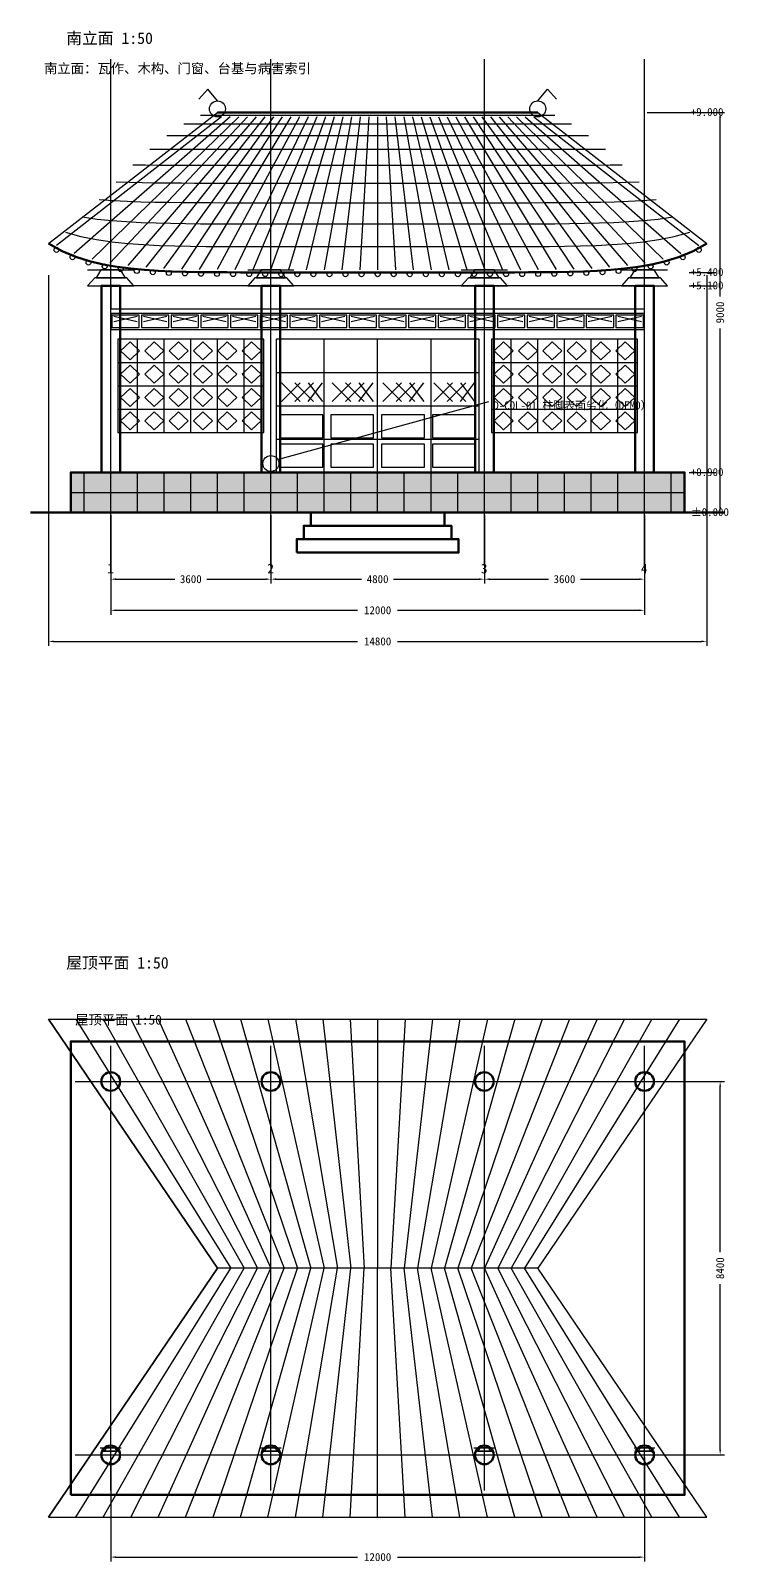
# Model space of a CAD drawing. Header units: millimetres. Extents: x -7800 to 43700, y -23618 to 10840.
# Drawn here: x -7800 to 7884, y -23618 to 10840 of the extents above; entities that cross this region are included whole.
import ezdxf

# ---------------------------------------------------------------- set-up
doc = ezdxf.new("R2010")
doc.units = ezdxf.units.MM
for name, color, linetype, lineweight in [('A-AXIS', 8, 'Continuous', 25), ('A-CUT', 1, 'Continuous', 50), ('A-DAMAGE', 1, 'Continuous', 25), ('A-DIM', 3, 'Continuous', 25), ('A-HATCH', 9, 'Continuous', 25), ('A-OPEN', 4, 'Continuous', 25), ('A-OUTLINE', 7, 'Continuous', 50), ('A-PROJ', 8, 'Continuous', 25), ('A-ROOF', 8, 'Continuous', 25), ('A-TEXT', 7, 'Continuous', 25), ('A-TIMBER', 30, 'Continuous', 25)]:
    doc.layers.add(name, color=color, linetype=linetype, lineweight=lineweight)
doc.styles.add('GUJIAN_CN', font='simhei.ttf')
doc.dimstyles.new('GUJIAN-DIM', dxfattribs={"dimtxt": 180, "dimasz": 120, "dimexe": 100, "dimexo": 60, "dimtad": 1, "dimtxsty": 'GUJIAN_CN', "dimcen": 2.5, "dimazin": 3, "dimtfac": 1, "dimtmove": 0, "dimatfit": 3})

# ---------------------------------------------------------------- blocks, each defined once
blk = doc.blocks.new('BRACKET')
at = {"layer": 'A-TIMBER'}
blk.add_line((-520, 360), (520, 360), dxfattribs=at)
for points in [[(-330, 180), (330, 180), (220, 360), (-220, 360)], [(-520, 0), (520, 0), (360, 180), (-360, 180)]]:
    blk.add_lwpolyline(points, close=True, dxfattribs=at)
blk = doc.blocks.new('_CLOSEDFILLED')
at = {"color": 0, "linetype": 'BYBLOCK'}
blk.add_solid([(-1, 0.16), (0, 0), (-1, -0.16)], dxfattribs=at)
blk = doc.blocks.new('*D1')
for p, q in [((-6000, -60), (-6000, -1600)), ((-2400, -60), (-2400, -1600)), ((-5880, -1500), (-4560, -1500)), ((-3840, -1500), (-2520, -1500))]:
    blk.add_line(p, q)
at = {"layer": 'Defpoints'}
for p in [(-6000, 0), (-2400, 0), (-6000, -1500)]:
    blk.add_point(p, dxfattribs=at)
at = {"layer": 'A-DIM', "xscale": 120, "yscale": 120, "rotation": 180}
blk.add_blockref('_CLOSEDFILLED', (-6000, -1500), dxfattribs=at)
at = {"layer": 'A-DIM', "xscale": 120, "yscale": 120}
blk.add_blockref('_CLOSEDFILLED', (-2400, -1500), dxfattribs=at)
at = {"layer": 'A-DIM', "insert": (-4200, -1500), "char_height": 180, "attachment_point": 5, "style": 'GUJIAN_CN'}
blk.add_mtext('3600', dxfattribs=at)
blk = doc.blocks.new('*D2')
for p, q in [((-2400, -60), (-2400, -1600)), ((2400, -60), (2400, -1600)), ((-2280, -1500), (-360, -1500)), ((360, -1500), (2280, -1500))]:
    blk.add_line(p, q)
at = {"layer": 'Defpoints'}
for p in [(-2400, 0), (2400, 0), (-2400, -1500)]:
    blk.add_point(p, dxfattribs=at)
at = {"layer": 'A-DIM', "xscale": 120, "yscale": 120, "rotation": 180}
blk.add_blockref('_CLOSEDFILLED', (-2400, -1500), dxfattribs=at)
at = {"layer": 'A-DIM', "xscale": 120, "yscale": 120}
blk.add_blockref('_CLOSEDFILLED', (2400, -1500), dxfattribs=at)
at = {"layer": 'A-DIM', "insert": (0, -1500), "char_height": 180, "attachment_point": 5, "style": 'GUJIAN_CN'}
blk.add_mtext('4800', dxfattribs=at)
blk = doc.blocks.new('*D3')
for p, q in [((2400, -60), (2400, -1600)), ((6000, -60), (6000, -1600)), ((2520, -1500), (3840, -1500)), ((4560, -1500), (5880, -1500))]:
    blk.add_line(p, q)
at = {"layer": 'Defpoints'}
for p in [(2400, 0), (6000, 0), (2400, -1500)]:
    blk.add_point(p, dxfattribs=at)
at = {"layer": 'A-DIM', "xscale": 120, "yscale": 120, "rotation": 180}
blk.add_blockref('_CLOSEDFILLED', (2400, -1500), dxfattribs=at)
at = {"layer": 'A-DIM', "xscale": 120, "yscale": 120}
blk.add_blockref('_CLOSEDFILLED', (6000, -1500), dxfattribs=at)
at = {"layer": 'A-DIM', "insert": (4200, -1500), "char_height": 180, "attachment_point": 5, "style": 'GUJIAN_CN'}
blk.add_mtext('3600', dxfattribs=at)
blk = doc.blocks.new('*D4')
for p, q in [((-6000, -60), (-6000, -2300)), ((6000, -60), (6000, -2300)), ((-5880, -2200), (-450, -2200)), ((450, -2200), (5880, -2200))]:
    blk.add_line(p, q)
at = {"layer": 'Defpoints'}
for p in [(-6000, 0), (6000, 0), (-6000, -2200)]:
    blk.add_point(p, dxfattribs=at)
at = {"layer": 'A-DIM', "xscale": 120, "yscale": 120, "rotation": 180}
blk.add_blockref('_CLOSEDFILLED', (-6000, -2200), dxfattribs=at)
at = {"layer": 'A-DIM', "xscale": 120, "yscale": 120}
blk.add_blockref('_CLOSEDFILLED', (6000, -2200), dxfattribs=at)
at = {"layer": 'A-DIM', "insert": (0, -2200), "char_height": 180, "attachment_point": 5, "style": 'GUJIAN_CN'}
blk.add_mtext('12000', dxfattribs=at)
blk = doc.blocks.new('*D5')
for p, q in [((6060, 9000), (7800, 9000)), ((7700, 4860), (7700, 8880)), ((7700, 120), (7700, 4140)), ((6060, 0), (7800, 0))]:
    blk.add_line(p, q)
at = {"layer": 'Defpoints'}
for p in [(6000, 9000), (6000, 0), (7700, 0)]:
    blk.add_point(p, dxfattribs=at)
at = {"layer": 'A-DIM', "xscale": 120, "yscale": 120}
for p, rotation in [((7700, 9000), 90), ((7700, 0), 270)]:
    blk.add_blockref('_CLOSEDFILLED', p, dxfattribs=dict(at, rotation=rotation))
at = {"layer": 'A-DIM', "insert": (7700, 4500), "char_height": 180, "attachment_point": 5, "rotation": 90, "style": 'GUJIAN_CN'}
blk.add_mtext('9000', dxfattribs=at)
blk = doc.blocks.new('*D6')
for p, q in [((-7400, 5340), (-7400, -3000)), ((7400, 5340), (7400, -3000)), ((-7280, -2900), (-450, -2900)), ((450, -2900), (7280, -2900))]:
    blk.add_line(p, q)
at = {"layer": 'Defpoints'}
for p in [(-7400, 5400), (7400, 5400), (-7400, -2900)]:
    blk.add_point(p, dxfattribs=at)
at = {"layer": 'A-DIM', "xscale": 120, "yscale": 120, "rotation": 180}
blk.add_blockref('_CLOSEDFILLED', (-7400, -2900), dxfattribs=at)
at = {"layer": 'A-DIM', "xscale": 120, "yscale": 120}
blk.add_blockref('_CLOSEDFILLED', (7400, -2900), dxfattribs=at)
at = {"layer": 'A-DIM', "insert": (0, -2900), "char_height": 180, "attachment_point": 5, "style": 'GUJIAN_CN'}
blk.add_mtext('14800', dxfattribs=at)
blk = doc.blocks.new('*D12')
for p, q in [((-6000, -21260), (-6000, -23600)), ((6000, -21260), (6000, -23600)), ((-5880, -23500), (-450, -23500)), ((450, -23500), (5880, -23500))]:
    blk.add_line(p, q)
at = {"layer": 'Defpoints'}
for p in [(-6000, -21200), (6000, -21200), (-6000, -23500)]:
    blk.add_point(p, dxfattribs=at)
at = {"layer": 'A-DIM', "xscale": 120, "yscale": 120, "rotation": 180}
blk.add_blockref('_CLOSEDFILLED', (-6000, -23500), dxfattribs=at)
at = {"layer": 'A-DIM', "xscale": 120, "yscale": 120}
blk.add_blockref('_CLOSEDFILLED', (6000, -23500), dxfattribs=at)
at = {"layer": 'A-DIM', "insert": (0, -23500), "char_height": 180, "attachment_point": 5, "style": 'GUJIAN_CN'}
blk.add_mtext('12000', dxfattribs=at)
blk = doc.blocks.new('*D13')
for p, q in [((6060, -12800), (7800, -12800)), ((7700, -16640), (7700, -12920)), ((7700, -21080), (7700, -17360)), ((6060, -21200), (7800, -21200))]:
    blk.add_line(p, q)
at = {"layer": 'Defpoints'}
for p in [(6000, -12800), (6000, -21200), (7700, -21200)]:
    blk.add_point(p, dxfattribs=at)
at = {"layer": 'A-DIM', "xscale": 120, "yscale": 120}
for p, rotation in [((7700, -12800), 90), ((7700, -21200), 270)]:
    blk.add_blockref('_CLOSEDFILLED', p, dxfattribs=dict(at, rotation=rotation))
at = {"layer": 'A-DIM', "insert": (7700, -17000), "char_height": 180, "attachment_point": 5, "rotation": 90, "style": 'GUJIAN_CN'}
blk.add_mtext('8400', dxfattribs=at)

msp = doc.modelspace()

# ---------------------------------------------------------------- hatches: boundary and pattern name
at = {"layer": 'A-HATCH'}
msp.add_hatch(color=9, dxfattribs=at).paths.add_polyline_path([(-6900, 0), (6900, 0), (6900, 900), (-6900, 900)])

# ---------------------------------------------------------------- linework, layer by layer
at = {"layer": 'A-AXIS'}
for p, q in [((-6000, -1200), (-6000, 10200)), ((-2400, -1200), (-2400, 10200)), ((2400, -1200), (2400, 10200)), ((6000, -1200), (6000, 10200)), ((-6000, -22000), (-6000, -12000)), ((-2400, -22000), (-2400, -12000)), ((2400, -22000), (2400, -12000)), ((6000, -22000), (6000, -12000)), ((-6800, -12800), (6800, -12800)), ((-6800, -21200), (6800, -21200))]:
    msp.add_line(p, q, dxfattribs=at)
at = {"layer": 'A-CUT'}
for points in [[(-6210, 900), (-5790, 900), (-5790, 5100), (-6210, 5100)], [(-2610, 900), (-2190, 900), (-2190, 5100), (-2610, 5100)], [(2190, 900), (2610, 900), (2610, 5100), (2190, 5100)], [(5790, 900), (6210, 900), (6210, 5100), (5790, 5100)]]:
    msp.add_lwpolyline(points, close=True, dxfattribs=at)
for centre in [(-6000, -12800), (-2400, -12800), (2400, -12800), (6000, -12800), (-6000, -21200), (-2400, -21200), (2400, -21200), (6000, -21200)]:
    msp.add_circle(centre, 210, dxfattribs=at)
at = {"layer": 'A-DAMAGE'}
msp.add_line((-2220, 1200), (2500, 2500), dxfattribs=at)
msp.add_circle((-2400, 1100), 180, dxfattribs=at)
at = {"layer": 'A-DIM'}
for p, q in [((7000, 9000), (7600, 9000)), ((7000, 5400), (7600, 5400)), ((7000, 5100), (7600, 5100)), ((7000, 900), (7600, 900)), ((7000, 0), (7600, 0))]:
    msp.add_line(p, q, dxfattribs=at)
at = {"layer": 'A-OPEN'}
for p, q in [((-5400, 1800), (-5400, 3900)), ((-4800, 1800), (-4800, 3900)), ((-4200, 1800), (-4200, 3900)), ((-3600, 1800), (-3600, 3900)), ((-3000, 1800), (-3000, 3900)), ((-1200, 900), (-1200, 3900)), ((0, 900), (0, 3900)), ((1200, 900), (1200, 3900)), ((3000, 1800), (3000, 3900)), ((3600, 1800), (3600, 3900)), ((4200, 1800), (4200, 3900)), ((4800, 1800), (4800, 3900)), ((5400, 1800), (5400, 3900)), ((-5840, 3375), (-2560, 3375)), ((-2280, 3150), (2280, 3150)), ((2560, 3375), (5840, 3375)), ((-5840, 2850), (-2560, 2850)), ((2560, 2850), (5840, 2850)), ((-5840, 2325), (-2560, 2325)), ((-2280, 2400), (2280, 2400)), ((2560, 2325), (5840, 2325)), ((-2280, 1650), (2280, 1650))]:
    msp.add_line(p, q, dxfattribs=at)
for points in [[(-5840, 1800), (-2560, 1800), (-2560, 3900), (-5840, 3900)], [(-2280, 900), (2280, 900), (2280, 3900), (-2280, 3900)], [(2560, 1800), (5840, 1800), (5840, 3900), (2560, 3900)]]:
    msp.add_lwpolyline(points, close=True, dxfattribs=at)
at = {"layer": 'A-OUTLINE'}
for p, q in [((-3600, 9000), (3600, 9000)), ((-7800, 0), (7800, 0))]:
    msp.add_line(p, q, dxfattribs=at)
msp.add_lwpolyline([(-7400, 6050), (-7091.667, 5882.536), (-6783.333, 5753.503), (-6475, 5655.252), (-6166.667, 5581.403), (-5858.333, 5526.681), (-5550, 5486.765), (-5241.667, 5458.154), (-4933.333, 5438.043), (-4625, 5424.214), (-4316.667, 5414.939), (-4008.333, 5408.893), (-3700, 5405.078), (-3391.667, 5402.762), (-3083.333, 5401.417), (-2775, 5400.678), (-2466.667, 5400.297), (-2158.333, 5400.117), (-1850, 5400.04), (-1541.667, 5400.011), (-1233.333, 5400.002), (-925, 5400), (-616.667, 5400), (-308.333, 5400), (0, 5400), (308.333, 5400), (616.667, 5400), (925, 5400), (1233.333, 5400.002), (1541.667, 5400.011), (1850, 5400.04), (2158.333, 5400.117), (2466.667, 5400.297), (2775, 5400.678), (3083.333, 5401.417), (3391.667, 5402.762), (3700, 5405.078), (4008.333, 5408.893), (4316.667, 5414.939), (4625, 5424.214), (4933.333, 5438.043), (5241.667, 5458.154), (5550, 5486.765), (5858.333, 5526.681), (6166.667, 5581.403), (6475, 5655.252), (6783.333, 5753.503), (7091.667, 5882.536), (7400, 6050)], dxfattribs=at)
for points in [[(-6900, 0), (6900, 0), (6900, 900), (-6900, 900)], [(-1500, -300), (1500, -300), (1500, 0), (-1500, 0)], [(-1660, -600), (1660, -600), (1660, -300), (-1660, -300)], [(-1820, -900), (1820, -900), (1820, -600), (-1820, -600)], [(-6900, -22100), (6900, -22100), (6900, -11900), (-6900, -11900)]]:
    msp.add_lwpolyline(points, close=True, dxfattribs=at)
at = {"layer": 'A-PROJ'}
for p, q in [((-3512.432, 8900), (-7220, 6007.081)), ((-3317.297, 8900), (-6818.889, 5826.679)), ((-3122.162, 8900), (-6417.778, 5699.874)), ((-2927.027, 8900), (-6016.667, 5612.68)), ((-2731.892, 8900), (-5615.556, 5554.198)), ((-2536.757, 8900), (-5214.444, 5516.072)), ((-2341.622, 8900), (-4813.333, 5492.019)), ((-2146.486, 8900), (-4412.222, 5477.414)), ((-1951.351, 8900), (-4011.111, 5468.936)), ((-1756.216, 8900), (-3610, 5464.274)), ((-1561.081, 8900), (-3208.889, 5461.874)), ((-1365.946, 8900), (-2807.778, 5460.736)), ((-1170.811, 8900), (-2406.667, 5460.25)), ((-975.676, 8900), (-2005.556, 5460.07)), ((-780.541, 8900), (-1604.444, 5460.015)), ((-585.405, 8900), (-1203.333, 5460.002)), ((-390.27, 8900), (-802.222, 5460)), ((-195.135, 8900), (-401.111, 5460)), ((0, 8900), (0, 5460)), ((195.135, 8900), (401.111, 5460)), ((390.27, 8900), (802.222, 5460)), ((585.405, 8900), (1203.333, 5460.002)), ((780.541, 8900), (1604.444, 5460.015)), ((975.676, 8900), (2005.556, 5460.07)), ((1170.811, 8900), (2406.667, 5460.25)), ((1365.946, 8900), (2807.778, 5460.736)), ((1561.081, 8900), (3208.889, 5461.874)), ((1756.216, 8900), (3610, 5464.274)), ((1951.351, 8900), (4011.111, 5468.936)), ((2146.486, 8900), (4412.222, 5477.414)), ((2341.622, 8900), (4813.333, 5492.019)), ((2536.757, 8900), (5214.444, 5516.072)), ((2731.892, 8900), (5615.556, 5554.198)), ((2927.027, 8900), (6016.667, 5612.68)), ((3122.162, 8900), (6417.778, 5699.874)), ((3317.297, 8900), (6818.889, 5826.679)), ((3512.432, 8900), (7220, 6007.081)), ((-5930, 4300), (-5403.333, 4420)), ((-5930, 4420), (-5403.333, 4300)), ((-5263.333, 4300), (-4736.667, 4420)), ((-5263.333, 4420), (-4736.667, 4300)), ((-4596.667, 4300), (-4070, 4420)), ((-4596.667, 4420), (-4070, 4300)), ((-3930, 4300), (-3403.333, 4420)), ((-3930, 4420), (-3403.333, 4300)), ((-3263.333, 4300), (-2736.667, 4420)), ((-3263.333, 4420), (-2736.667, 4300)), ((-2596.667, 4300), (-2070, 4420)), ((-2596.667, 4420), (-2070, 4300)), ((-1930, 4300), (-1403.333, 4420)), ((-1930, 4420), (-1403.333, 4300)), ((-1263.333, 4300), (-736.667, 4420)), ((-1263.333, 4420), (-736.667, 4300)), ((-596.667, 4300), (-70, 4420)), ((-596.667, 4420), (-70, 4300)), ((70, 4300), (596.667, 4420)), ((70, 4420), (596.667, 4300)), ((736.667, 4300), (1263.333, 4420)), ((736.667, 4420), (1263.333, 4300)), ((1403.333, 4300), (1930, 4420)), ((1403.333, 4420), (1930, 4300)), ((2070, 4300), (2596.667, 4420)), ((2070, 4420), (2596.667, 4300)), ((2736.667, 4300), (3263.333, 4420)), ((2736.667, 4420), (3263.333, 4300)), ((3403.333, 4300), (3930, 4420)), ((3403.333, 4420), (3930, 4300)), ((4070, 4300), (4596.667, 4420)), ((4070, 4420), (4596.667, 4300)), ((4736.667, 4300), (5263.333, 4420)), ((4736.667, 4420), (5263.333, 4300)), ((5403.333, 4300), (5930, 4420)), ((5403.333, 4420), (5930, 4300)), ((-5780, 3637.5), (-5566.667, 3840)), ((-5566.667, 3840), (-5353.333, 3637.5)), ((-5233.333, 3637.5), (-5020, 3840)), ((-5020, 3840), (-4806.667, 3637.5)), ((-4686.667, 3637.5), (-4473.333, 3840)), ((-4473.333, 3840), (-4260, 3637.5)), ((-4140, 3637.5), (-3926.667, 3840)), ((-3926.667, 3840), (-3713.333, 3637.5)), ((-3593.333, 3637.5), (-3380, 3840)), ((-3380, 3840), (-3166.667, 3637.5)), ((-3046.667, 3637.5), (-2833.333, 3840)), ((-2833.333, 3840), (-2620, 3637.5)), ((2620, 3637.5), (2833.333, 3840)), ((2833.333, 3840), (3046.667, 3637.5)), ((3166.667, 3637.5), (3380, 3840)), ((3380, 3840), (3593.333, 3637.5)), ((3713.333, 3637.5), (3926.667, 3840)), ((3926.667, 3840), (4140, 3637.5)), ((4260, 3637.5), (4473.333, 3840)), ((4473.333, 3840), (4686.667, 3637.5)), ((4806.667, 3637.5), (5020, 3840)), ((5020, 3840), (5233.333, 3637.5)), ((5353.333, 3637.5), (5566.667, 3840)), ((5566.667, 3840), (5780, 3637.5)), ((-5566.667, 3435), (-5780, 3637.5)), ((-5353.333, 3637.5), (-5566.667, 3435)), ((-5020, 3435), (-5233.333, 3637.5)), ((-4806.667, 3637.5), (-5020, 3435)), ((-4473.333, 3435), (-4686.667, 3637.5)), ((-4260, 3637.5), (-4473.333, 3435)), ((-3926.667, 3435), (-4140, 3637.5)), ((-3713.333, 3637.5), (-3926.667, 3435)), ((-3380, 3435), (-3593.333, 3637.5)), ((-3166.667, 3637.5), (-3380, 3435)), ((-2833.333, 3435), (-3046.667, 3637.5)), ((-2620, 3637.5), (-2833.333, 3435)), ((2833.333, 3435), (2620, 3637.5)), ((3046.667, 3637.5), (2833.333, 3435)), ((3380, 3435), (3166.667, 3637.5)), ((3593.333, 3637.5), (3380, 3435)), ((3926.667, 3435), (3713.333, 3637.5)), ((4140, 3637.5), (3926.667, 3435)), ((4473.333, 3435), (4260, 3637.5)), ((4686.667, 3637.5), (4473.333, 3435)), ((5020, 3435), (4806.667, 3637.5)), ((5233.333, 3637.5), (5020, 3435)), ((5566.667, 3435), (5353.333, 3637.5)), ((5780, 3637.5), (5566.667, 3435)), ((-5780, 3112.5), (-5566.667, 3315)), ((-5566.667, 2910), (-5780, 3112.5)), ((-5566.667, 3315), (-5353.333, 3112.5)), ((-5353.333, 3112.5), (-5566.667, 2910)), ((-5233.333, 3112.5), (-5020, 3315)), ((-5020, 2910), (-5233.333, 3112.5)), ((-5020, 3315), (-4806.667, 3112.5)), ((-4806.667, 3112.5), (-5020, 2910)), ((-4686.667, 3112.5), (-4473.333, 3315)), ((-4473.333, 2910), (-4686.667, 3112.5)), ((-4473.333, 3315), (-4260, 3112.5)), ((-4260, 3112.5), (-4473.333, 2910)), ((-4140, 3112.5), (-3926.667, 3315)), ((-3926.667, 2910), (-4140, 3112.5)), ((-3926.667, 3315), (-3713.333, 3112.5)), ((-3713.333, 3112.5), (-3926.667, 2910)), ((-3593.333, 3112.5), (-3380, 3315)), ((-3380, 2910), (-3593.333, 3112.5)), ((-3380, 3315), (-3166.667, 3112.5)), ((-3166.667, 3112.5), (-3380, 2910)), ((-3046.667, 3112.5), (-2833.333, 3315)), ((-2833.333, 2910), (-3046.667, 3112.5)), ((-2833.333, 3315), (-2620, 3112.5)), ((-2620, 3112.5), (-2833.333, 2910)), ((2620, 3112.5), (2833.333, 3315)), ((2833.333, 2910), (2620, 3112.5)), ((2833.333, 3315), (3046.667, 3112.5)), ((3046.667, 3112.5), (2833.333, 2910)), ((3166.667, 3112.5), (3380, 3315)), ((3380, 2910), (3166.667, 3112.5)), ((3380, 3315), (3593.333, 3112.5)), ((3593.333, 3112.5), (3380, 2910)), ((3713.333, 3112.5), (3926.667, 3315)), ((3926.667, 2910), (3713.333, 3112.5)), ((3926.667, 3315), (4140, 3112.5)), ((4140, 3112.5), (3926.667, 2910)), ((4260, 3112.5), (4473.333, 3315)), ((4473.333, 2910), (4260, 3112.5)), ((4473.333, 3315), (4686.667, 3112.5)), ((4686.667, 3112.5), (4473.333, 2910)), ((4806.667, 3112.5), (5020, 3315)), ((5020, 2910), (4806.667, 3112.5)), ((5020, 3315), (5233.333, 3112.5)), ((5233.333, 3112.5), (5020, 2910)), ((5353.333, 3112.5), (5566.667, 3315)), ((5566.667, 2910), (5353.333, 3112.5)), ((5566.667, 3315), (5780, 3112.5)), ((5780, 3112.5), (5566.667, 2910)), ((-5780, 2587.5), (-5566.667, 2790)), ((-5566.667, 2790), (-5353.333, 2587.5)), ((-5233.333, 2587.5), (-5020, 2790)), ((-5020, 2790), (-4806.667, 2587.5)), ((-4686.667, 2587.5), (-4473.333, 2790)), ((-4473.333, 2790), (-4260, 2587.5)), ((-4140, 2587.5), (-3926.667, 2790)), ((-3926.667, 2790), (-3713.333, 2587.5)), ((-3593.333, 2587.5), (-3380, 2790)), ((-3380, 2790), (-3166.667, 2587.5)), ((-3046.667, 2587.5), (-2833.333, 2790)), ((-2833.333, 2790), (-2620, 2587.5)), ((-2160, 2500), (-1740, 2920)), ((-2160, 2920), (-1740, 2500)), ((-1860, 2500), (-1440, 2920)), ((-1860, 2920), (-1440, 2500)), ((-1560, 2500), (-1240, 2920)), ((-1560, 2920), (-1240, 2500)), ((-1020, 2500), (-600, 2920)), ((-1020, 2920), (-600, 2500)), ((-720, 2500), (-300, 2920)), ((-720, 2920), (-300, 2500)), ((-420, 2500), (-100, 2920)), ((-420, 2920), (-100, 2500)), ((120, 2500), (540, 2920)), ((120, 2920), (540, 2500)), ((420, 2500), (840, 2920)), ((420, 2920), (840, 2500)), ((720, 2500), (1040, 2920)), ((720, 2920), (1040, 2500)), ((1260, 2500), (1680, 2920)), ((1260, 2920), (1680, 2500)), ((1560, 2500), (1980, 2920)), ((1560, 2920), (1980, 2500)), ((1860, 2500), (2180, 2920)), ((1860, 2920), (2180, 2500)), ((2620, 2587.5), (2833.333, 2790)), ((2833.333, 2790), (3046.667, 2587.5)), ((3166.667, 2587.5), (3380, 2790)), ((3380, 2790), (3593.333, 2587.5)), ((3713.333, 2587.5), (3926.667, 2790)), ((3926.667, 2790), (4140, 2587.5)), ((4260, 2587.5), (4473.333, 2790)), ((4473.333, 2790), (4686.667, 2587.5)), ((4806.667, 2587.5), (5020, 2790)), ((5020, 2790), (5233.333, 2587.5)), ((5353.333, 2587.5), (5566.667, 2790)), ((5566.667, 2790), (5780, 2587.5)), ((-5566.667, 2385), (-5780, 2587.5)), ((-5353.333, 2587.5), (-5566.667, 2385)), ((-5020, 2385), (-5233.333, 2587.5)), ((-4806.667, 2587.5), (-5020, 2385)), ((-4473.333, 2385), (-4686.667, 2587.5)), ((-4260, 2587.5), (-4473.333, 2385)), ((-3926.667, 2385), (-4140, 2587.5)), ((-3713.333, 2587.5), (-3926.667, 2385)), ((-3380, 2385), (-3593.333, 2587.5)), ((-3166.667, 2587.5), (-3380, 2385)), ((-2833.333, 2385), (-3046.667, 2587.5)), ((-2620, 2587.5), (-2833.333, 2385)), ((2833.333, 2385), (2620, 2587.5)), ((3046.667, 2587.5), (2833.333, 2385)), ((3380, 2385), (3166.667, 2587.5)), ((3593.333, 2587.5), (3380, 2385)), ((3926.667, 2385), (3713.333, 2587.5)), ((4140, 2587.5), (3926.667, 2385)), ((4473.333, 2385), (4260, 2587.5)), ((4686.667, 2587.5), (4473.333, 2385)), ((5020, 2385), (4806.667, 2587.5)), ((5233.333, 2587.5), (5020, 2385)), ((5566.667, 2385), (5353.333, 2587.5)), ((5780, 2587.5), (5566.667, 2385)), ((-5780, 2062.5), (-5566.667, 2265)), ((-5566.667, 2265), (-5353.333, 2062.5)), ((-5233.333, 2062.5), (-5020, 2265)), ((-5020, 2265), (-4806.667, 2062.5)), ((-4686.667, 2062.5), (-4473.333, 2265)), ((-4473.333, 2265), (-4260, 2062.5)), ((-4140, 2062.5), (-3926.667, 2265)), ((-3926.667, 2265), (-3713.333, 2062.5)), ((-3593.333, 2062.5), (-3380, 2265)), ((-3380, 2265), (-3166.667, 2062.5)), ((-3046.667, 2062.5), (-2833.333, 2265)), ((-2833.333, 2265), (-2620, 2062.5)), ((2620, 2062.5), (2833.333, 2265)), ((2833.333, 2265), (3046.667, 2062.5)), ((3166.667, 2062.5), (3380, 2265)), ((3380, 2265), (3593.333, 2062.5)), ((3713.333, 2062.5), (3926.667, 2265)), ((3926.667, 2265), (4140, 2062.5)), ((4260, 2062.5), (4473.333, 2265)), ((4473.333, 2265), (4686.667, 2062.5)), ((4806.667, 2062.5), (5020, 2265)), ((5020, 2265), (5233.333, 2062.5)), ((5353.333, 2062.5), (5566.667, 2265)), ((5566.667, 2265), (5780, 2062.5)), ((-5566.667, 1860), (-5780, 2062.5)), ((-5353.333, 2062.5), (-5566.667, 1860)), ((-5020, 1860), (-5233.333, 2062.5)), ((-4806.667, 2062.5), (-5020, 1860)), ((-4473.333, 1860), (-4686.667, 2062.5)), ((-4260, 2062.5), (-4473.333, 1860)), ((-3926.667, 1860), (-4140, 2062.5)), ((-3713.333, 2062.5), (-3926.667, 1860)), ((-3380, 1860), (-3593.333, 2062.5)), ((-3166.667, 2062.5), (-3380, 1860)), ((-2833.333, 1860), (-3046.667, 2062.5)), ((-2620, 2062.5), (-2833.333, 1860)), ((2833.333, 1860), (2620, 2062.5)), ((3046.667, 2062.5), (2833.333, 1860)), ((3380, 1860), (3166.667, 2062.5)), ((3593.333, 2062.5), (3380, 1860)), ((3926.667, 1860), (3713.333, 2062.5)), ((4140, 2062.5), (3926.667, 1860)), ((4473.333, 1860), (4260, 2062.5)), ((4686.667, 2062.5), (4473.333, 1860)), ((5020, 1860), (4806.667, 2062.5)), ((5233.333, 2062.5), (5020, 1860)), ((5566.667, 1860), (5353.333, 2062.5)), ((5780, 2062.5), (5566.667, 1860)), ((-6600, 0), (-6600, 900)), ((-6000, 0), (-6000, 900)), ((-5400, 0), (-5400, 900)), ((-4800, 0), (-4800, 900)), ((-4200, 0), (-4200, 900)), ((-3600, 0), (-3600, 900)), ((-3000, 0), (-3000, 900)), ((-2400, 0), (-2400, 900)), ((-1800, 0), (-1800, 900)), ((-1200, 0), (-1200, 900)), ((-600, 0), (-600, 900)), ((0, 0), (0, 900)), ((600, 0), (600, 900)), ((1200, 0), (1200, 900)), ((1800, 0), (1800, 900)), ((2400, 0), (2400, 900)), ((3000, 0), (3000, 900)), ((3600, 0), (3600, 900)), ((4200, 0), (4200, 900)), ((4800, 0), (4800, 900)), ((5400, 0), (5400, 900)), ((6000, 0), (6000, 900)), ((6600, 0), (6600, 900)), ((-6900, 450), (6900, 450)), ((-7400, -11400), (-3600, -17000)), ((-6783.333, -11400), (-3300, -17000)), ((-6166.667, -11400), (-3000, -17000)), ((-5550, -11400), (-2700, -17000)), ((-4933.333, -11400), (-2400, -17000)), ((-4316.667, -11400), (-2100, -17000)), ((-3700, -11400), (-1800, -17000)), ((-3083.333, -11400), (-1500, -17000)), ((-2466.667, -11400), (-1200, -17000)), ((-1850, -11400), (-900, -17000)), ((-1233.333, -11400), (-600, -17000)), ((-616.667, -11400), (-300, -17000)), ((0, -11400), (0, -17000)), ((616.667, -11400), (300, -17000)), ((1233.333, -11400), (600, -17000)), ((1850, -11400), (900, -17000)), ((2466.667, -11400), (1200, -17000)), ((3083.333, -11400), (1500, -17000)), ((3700, -11400), (1800, -17000)), ((4316.667, -11400), (2100, -17000)), ((4933.333, -11400), (2400, -17000)), ((5550, -11400), (2700, -17000)), ((6166.667, -11400), (3000, -17000)), ((6783.333, -11400), (3300, -17000)), ((7400, -11400), (3600, -17000)), ((-7400, -22600), (-3600, -17000)), ((-6783.333, -22600), (-3300, -17000)), ((-6166.667, -22600), (-3000, -17000)), ((-5550, -22600), (-2700, -17000)), ((-4933.333, -22600), (-2400, -17000)), ((-4316.667, -22600), (-2100, -17000)), ((-3700, -22600), (-1800, -17000)), ((-3083.333, -22600), (-1500, -17000)), ((-2466.667, -22600), (-1200, -17000)), ((-1850, -22600), (-900, -17000)), ((-1233.333, -22600), (-600, -17000)), ((-616.667, -22600), (-300, -17000)), ((0, -22600), (0, -17000)), ((616.667, -22600), (300, -17000)), ((1233.333, -22600), (600, -17000)), ((1850, -22600), (900, -17000)), ((2466.667, -22600), (1200, -17000)), ((3083.333, -22600), (1500, -17000)), ((3700, -22600), (1800, -17000)), ((4316.667, -22600), (2100, -17000)), ((4933.333, -22600), (2400, -17000)), ((5550, -22600), (2700, -17000)), ((6166.667, -22600), (3000, -17000)), ((6783.333, -22600), (3300, -17000)), ((7400, -22600), (3600, -17000))]:
    msp.add_line(p, q, dxfattribs=at)
for points in [[(-4360, 8743.031), (-4142, 8742.992), (-3924, 8742.964), (-3706, 8742.944), (-3488, 8742.929), (-3270, 8742.92), (-3052, 8742.913), (-2834, 8742.909), (-2616, 8742.906), (-2398, 8742.904), (-2180, 8742.904), (-1962, 8742.903), (-1744, 8742.903), (-1526, 8742.903), (-1308, 8742.903), (-1090, 8742.903), (-872, 8742.903), (-654, 8742.903), (-436, 8742.903), (-218, 8742.903), (0, 8742.903), (218, 8742.903), (436, 8742.903), (654, 8742.903), (872, 8742.903), (1090, 8742.903), (1308, 8742.903), (1526, 8742.903), (1744, 8742.903), (1962, 8742.903), (2180, 8742.904), (2398, 8742.904), (2616, 8742.906), (2834, 8742.909), (3052, 8742.913), (3270, 8742.92), (3488, 8742.929), (3706, 8742.944), (3924, 8742.964), (4142, 8742.992), (4360, 8743.031)], [(-3980, 8938.547), (-3781, 8938.544), (-3582, 8938.542), (-3383, 8938.541), (-3184, 8938.54), (-2985, 8938.539), (-2786, 8938.539), (-2587, 8938.539), (-2388, 8938.538), (-2189, 8938.538), (-1990, 8938.538), (-1791, 8938.538), (-1592, 8938.538), (-1393, 8938.538), (-1194, 8938.538), (-995, 8938.538), (-796, 8938.538), (-597, 8938.538), (-398, 8938.538), (-199, 8938.538), (0, 8938.538), (199, 8938.538), (398, 8938.538), (597, 8938.538), (796, 8938.538), (995, 8938.538), (1194, 8938.538), (1393, 8938.538), (1592, 8938.538), (1791, 8938.538), (1990, 8938.538), (2189, 8938.538), (2388, 8938.538), (2587, 8938.539), (2786, 8938.539), (2985, 8938.539), (3184, 8938.54), (3383, 8938.541), (3582, 8938.542), (3781, 8938.544), (3980, 8938.547)], [(-4740, 8483.795), (-4503, 8483.561), (-4266, 8483.39), (-4029, 8483.268), (-3792, 8483.182), (-3555, 8483.123), (-3318, 8483.083), (-3081, 8483.057), (-2844, 8483.041), (-2607, 8483.031), (-2370, 8483.025), (-2133, 8483.022), (-1896, 8483.02), (-1659, 8483.019), (-1422, 8483.019), (-1185, 8483.019), (-948, 8483.019), (-711, 8483.019), (-474, 8483.019), (-237, 8483.019), (0, 8483.019), (237, 8483.019), (474, 8483.019), (711, 8483.019), (948, 8483.019), (1185, 8483.019), (1422, 8483.019), (1659, 8483.019), (1896, 8483.02), (2133, 8483.022), (2370, 8483.025), (2607, 8483.031), (2844, 8483.041), (3081, 8483.057), (3318, 8483.083), (3555, 8483.123), (3792, 8483.182), (4029, 8483.268), (4266, 8483.39), (4503, 8483.561), (4740, 8483.795)], [(-5120, 8173.205), (-4864, 8172.253), (-4608, 8171.558), (-4352, 8171.06), (-4096, 8170.71), (-3840, 8170.469), (-3584, 8170.308), (-3328, 8170.202), (-3072, 8170.136), (-2816, 8170.096), (-2560, 8170.072), (-2304, 8170.059), (-2048, 8170.053), (-1792, 8170.05), (-1536, 8170.048), (-1280, 8170.048), (-1024, 8170.048), (-768, 8170.048), (-512, 8170.048), (-256, 8170.048), (0, 8170.048), (256, 8170.048), (512, 8170.048), (768, 8170.048), (1024, 8170.048), (1280, 8170.048), (1536, 8170.048), (1792, 8170.05), (2048, 8170.053), (2304, 8170.059), (2560, 8170.072), (2816, 8170.096), (3072, 8170.136), (3328, 8170.202), (3584, 8170.308), (3840, 8170.469), (4096, 8170.71), (4352, 8171.06), (4608, 8171.558), (4864, 8172.253), (5120, 8173.205)], [(-5500, 7820.744), (-5225, 7817.673), (-4950, 7815.433), (-4675, 7813.827), (-4400, 7812.699), (-4125, 7811.923), (-3850, 7811.402), (-3575, 7811.063), (-3300, 7810.849), (-3025, 7810.719), (-2750, 7810.643), (-2475, 7810.602), (-2200, 7810.58), (-1925, 7810.57), (-1650, 7810.566), (-1375, 7810.564), (-1100, 7810.564), (-825, 7810.564), (-550, 7810.564), (-275, 7810.564), (0, 7810.564), (275, 7810.564), (550, 7810.564), (825, 7810.564), (1100, 7810.564), (1375, 7810.564), (1650, 7810.566), (1925, 7810.57), (2200, 7810.58), (2475, 7810.602), (2750, 7810.643), (3025, 7810.719), (3300, 7810.849), (3575, 7811.063), (3850, 7811.402), (4125, 7811.923), (4400, 7812.699), (4675, 7813.827), (4950, 7815.433), (5225, 7817.673), (5500, 7820.744)], [(-5880, 7437.143), (-5586, 7428.673), (-5292, 7422.494), (-4998, 7418.066), (-4704, 7414.953), (-4410, 7412.812), (-4116, 7411.376), (-3822, 7410.44), (-3528, 7409.85), (-3234, 7409.491), (-2940, 7409.283), (-2646, 7409.169), (-2352, 7409.11), (-2058, 7409.082), (-1764, 7409.07), (-1470, 7409.066), (-1176, 7409.064), (-882, 7409.064), (-588, 7409.064), (-294, 7409.064), (0, 7409.064), (294, 7409.064), (588, 7409.064), (882, 7409.064), (1176, 7409.064), (1470, 7409.066), (1764, 7409.07), (2058, 7409.082), (2352, 7409.11), (2646, 7409.169), (2940, 7409.283), (3234, 7409.491), (3528, 7409.85), (3822, 7410.44), (4116, 7411.376), (4410, 7412.812), (4704, 7414.953), (4998, 7418.066), (5292, 7422.494), (5586, 7428.673), (5880, 7437.143)], [(-6260, 7038.004), (-5947, 7017.153), (-5634, 7001.944), (-5321, 6991.042), (-5008, 6983.379), (-4695, 6978.11), (-4382, 6974.576), (-4069, 6972.272), (-3756, 6970.819), (-3443, 6969.936), (-3130, 6969.424), (-2817, 6969.142), (-2504, 6968.997), (-2191, 6968.928), (-1878, 6968.899), (-1565, 6968.888), (-1252, 6968.885), (-939, 6968.884), (-626, 6968.884), (-313, 6968.884), (0, 6968.884), (313, 6968.884), (626, 6968.884), (939, 6968.884), (1252, 6968.885), (1565, 6968.888), (1878, 6968.899), (2191, 6968.928), (2504, 6968.997), (2817, 6969.142), (3130, 6969.424), (3443, 6969.936), (3756, 6970.819), (4069, 6972.272), (4382, 6974.576), (4695, 6978.11), (5008, 6983.379), (5321, 6991.042), (5634, 7001.944), (5947, 7017.153), (6260, 7038.004)], [(-6640, 6648.491), (-6308, 6601.474), (-5976, 6567.178), (-5644, 6542.596), (-5312, 6525.317), (-4980, 6513.435), (-4648, 6505.466), (-4316, 6500.271), (-3984, 6496.993), (-3652, 6495.003), (-3320, 6493.848), (-2988, 6493.213), (-2656, 6492.886), (-2324, 6492.731), (-1992, 6492.664), (-1660, 6492.64), (-1328, 6492.632), (-996, 6492.631), (-664, 6492.63), (-332, 6492.63), (0, 6492.63), (332, 6492.63), (664, 6492.63), (996, 6492.631), (1328, 6492.632), (1660, 6492.64), (1992, 6492.664), (2324, 6492.731), (2656, 6492.886), (2988, 6493.213), (3320, 6493.848), (3652, 6495.003), (3984, 6496.993), (4316, 6500.271), (4648, 6505.466), (4980, 6513.435), (5312, 6525.317), (5644, 6542.596), (5976, 6567.178), (6308, 6601.474), (6640, 6648.491)], [(-7020, 6310.042), (-6669, 6211.21), (-6318, 6139.119), (-5967, 6087.446), (-5616, 6051.124), (-5265, 6026.149), (-4914, 6009.397), (-4563, 5998.477), (-4212, 5991.587), (-3861, 5987.404), (-3510, 5984.976), (-3159, 5983.64), (-2808, 5982.953), (-2457, 5982.627), (-2106, 5982.488), (-1755, 5982.436), (-1404, 5982.42), (-1053, 5982.417), (-702, 5982.416), (-351, 5982.416), (0, 5982.416), (351, 5982.416), (702, 5982.416), (1053, 5982.417), (1404, 5982.42), (1755, 5982.436), (2106, 5982.488), (2457, 5982.627), (2808, 5982.953), (3159, 5983.64), (3510, 5984.976), (3861, 5987.404), (4212, 5991.587), (4563, 5998.477), (4914, 6009.397), (5265, 6026.149), (5616, 6051.124), (5967, 6087.446), (6318, 6139.119), (6669, 6211.21), (7020, 6310.042)]]:
    msp.add_lwpolyline(points, dxfattribs=at)
for points in [[(-5975, 4160), (-5358.333, 4160), (-5358.333, 4440), (-5975, 4440)], [(-5308.333, 4160), (-4691.667, 4160), (-4691.667, 4440), (-5308.333, 4440)], [(-4641.667, 4160), (-4025, 4160), (-4025, 4440), (-4641.667, 4440)], [(-3975, 4160), (-3358.333, 4160), (-3358.333, 4440), (-3975, 4440)], [(-3308.333, 4160), (-2691.667, 4160), (-2691.667, 4440), (-3308.333, 4440)], [(-2641.667, 4160), (-2025, 4160), (-2025, 4440), (-2641.667, 4440)], [(-1975, 4160), (-1358.333, 4160), (-1358.333, 4440), (-1975, 4440)], [(-1308.333, 4160), (-691.667, 4160), (-691.667, 4440), (-1308.333, 4440)], [(-641.667, 4160), (-25, 4160), (-25, 4440), (-641.667, 4440)], [(25, 4160), (641.667, 4160), (641.667, 4440), (25, 4440)], [(691.667, 4160), (1308.333, 4160), (1308.333, 4440), (691.667, 4440)], [(1358.333, 4160), (1975, 4160), (1975, 4440), (1358.333, 4440)], [(2025, 4160), (2641.667, 4160), (2641.667, 4440), (2025, 4440)], [(2691.667, 4160), (3308.333, 4160), (3308.333, 4440), (2691.667, 4440)], [(3358.333, 4160), (3975, 4160), (3975, 4440), (3358.333, 4440)], [(4025, 4160), (4641.667, 4160), (4641.667, 4440), (4025, 4440)], [(4691.667, 4160), (5308.333, 4160), (5308.333, 4440), (4691.667, 4440)], [(5358.333, 4160), (5975, 4160), (5975, 4440), (5358.333, 4440)], [(-2190, 1680), (-1230, 1680), (-1230, 2200), (-2190, 2200)], [(-1050, 1680), (-90, 1680), (-90, 2200), (-1050, 2200)], [(90, 1680), (1050, 1680), (1050, 2200), (90, 2200)], [(1230, 1680), (2190, 1680), (2190, 2200), (1230, 2200)], [(-2190, 1020), (-1230, 1020), (-1230, 1540), (-2190, 1540)], [(-1050, 1020), (-90, 1020), (-90, 1540), (-1050, 1540)], [(90, 1020), (1050, 1020), (1050, 1540), (90, 1540)], [(1230, 1020), (2190, 1020), (2190, 1540), (1230, 1540)]]:
    msp.add_lwpolyline(points, close=True, dxfattribs=at)
at = {"layer": 'A-ROOF'}
for points in [[(-3600, 9260), (-3820, 9520), (-4020, 9300)], [(3600, 9260), (3820, 9520), (4020, 9300)], [(-7400, 6050), (-3600, 9000), (3600, 9000), (7400, 6050)]]:
    msp.add_lwpolyline(points, dxfattribs=at)
for points in [[(-7400, -11400), (7400, -11400), (3600, -17000), (-3600, -17000)], [(-7400, -22600), (7400, -22600), (3600, -17000), (-3600, -17000)]]:
    msp.add_lwpolyline(points, close=True, dxfattribs=at)
for centre, radius in [((-3600, 9080), 180), ((3600, 9080), 180), ((-7220, 5907.081), 55), ((7220, 5907.081), 55), ((-6859, 5742.047), 55), ((-6498, 5621.667), 55), ((-6137, 5535.382), 55), ((-5776, 5474.731), 55), ((5776, 5474.731), 55), ((6137, 5535.382), 55), ((6498, 5621.667), 55), ((6859, 5742.047), 55), ((-5415, 5433.027), 55), ((-5054, 5405.054), 55), ((-4693, 5386.819), 55), ((-4332, 5375.315), 55), ((-3971, 5368.329), 55), ((-3610, 5364.274), 55), ((-3249, 5362.044), 55), ((-2888, 5360.896), 55), ((-2527, 5360.352), 55), ((-2166, 5360.12), 55), ((-1805, 5360.033), 55), ((-1444, 5360.007), 55), ((-1083, 5360.001), 55), ((-722, 5360), 55), ((-361, 5360), 55), ((0, 5360), 55), ((361, 5360), 55), ((722, 5360), 55), ((1083, 5360.001), 55), ((1444, 5360.007), 55), ((1805, 5360.033), 55), ((2166, 5360.12), 55), ((2527, 5360.352), 55), ((2888, 5360.896), 55), ((3249, 5362.044), 55), ((3610, 5364.274), 55), ((3971, 5368.329), 55), ((4332, 5375.315), 55), ((4693, 5386.819), 55), ((5054, 5405.054), 55), ((5415, 5433.027), 55)]:
    msp.add_circle(centre, radius, dxfattribs=at)
at = {"layer": 'A-TIMBER'}
for points in [[(-6000, 4580), (6000, 4580), (6000, 5100), (-6000, 5100)], [(-6000, 4120), (6000, 4120), (6000, 4480), (-6000, 4480)]]:
    msp.add_lwpolyline(points, close=True, dxfattribs=at)

# ---------------------------------------------------------------- block references
for p in [(-6000, 5100), (-2400, 5100), (2400, 5100), (6000, 5100)]:
    msp.add_blockref('BRACKET', p, dxfattribs=at)
at = {"layer": 'A-TIMBER', "xscale": 0.45, "yscale": 0.45}
for p in [(-6000, -21200), (-2400, -21200), (2400, -21200), (6000, -21200)]:
    msp.add_blockref('BRACKET', p, dxfattribs=at)

# ---------------------------------------------------------------- texts
at = {"layer": 'A-DAMAGE', "insert": (2600, 2500), "char_height": 180, "attachment_point": 1, "style": 'GUJIAN_CN'}
msp.add_mtext('D-COL-01 柱脚表面劣化（DEMO）', dxfattribs=at)
at = {"layer": 'A-TEXT', "attachment_point": 1, "style": 'GUJIAN_CN'}
for s, insert, char_height in [('南立面 1:50', (-7000, 10800), 260), ('南立面：瓦作、木构、门窗、台基与病害索引', (-7500, 10100), 220), ('+9.000', (7040, 9100), 180), ('+5.400', (7040, 5500), 180), ('+5.100', (7040, 5200), 180), ('+0.900', (7040, 1000), 180), ('±0.000', (7040, 100), 180), ('1', (-6080, -1150), 220), ('2', (-2480, -1150), 220), ('3', (2320, -1150), 220), ('4', (5920, -1150), 220), ('屋顶平面 1:50', (-7000, -10000), 260), ('屋顶平面 1:50', (-6800, -11300), 220)]:
    msp.add_mtext(s, dxfattribs=dict(at, insert=insert, char_height=char_height))

# ---------------------------------------------------------------- dimensions: what is measured, and where the dimension line sits
at = {"layer": 'A-DIM'}
for base, p1, p2, text, picture, middle in [((7700, 0), (6000, 0), (6000, 9000), '9000', '*D5', (7700, 4500)), ((7700, -21200), (6000, -21200), (6000, -12800), '8400', '*D13', (7700, -17000))]:
    dim = msp.add_linear_dim(base=base, p1=p1, p2=p2, angle=90, text=text, dimstyle='GUJIAN-DIM', dxfattribs=at)
    dim.commit()
    dim.dimension.update_dxf_attribs({"geometry": picture, "text_midpoint": middle})
for base, p1, p2, text, picture, middle in [((-7400, -2900), (-7400, 5400), (7400, 5400), '14800', '*D6', (0, -2900)), ((-6000, -1500), (-6000, 0), (-2400, 0), '3600', '*D1', (-4200, -1500)), ((-6000, -2200), (-6000, 0), (6000, 0), '12000', '*D4', (0, -2200)), ((-2400, -1500), (-2400, 0), (2400, 0), '4800', '*D2', (0, -1500)), ((2400, -1500), (2400, 0), (6000, 0), '3600', '*D3', (4200, -1500)), ((-6000, -23500), (-6000, -21200), (6000, -21200), '12000', '*D12', (0, -23500))]:
    dim = msp.add_linear_dim(base=base, p1=p1, p2=p2, text=text, dimstyle='GUJIAN-DIM', dxfattribs=at)
    dim.commit()
    dim.dimension.update_dxf_attribs({"geometry": picture, "text_midpoint": middle})

doc.saveas('drawing.dxf')
